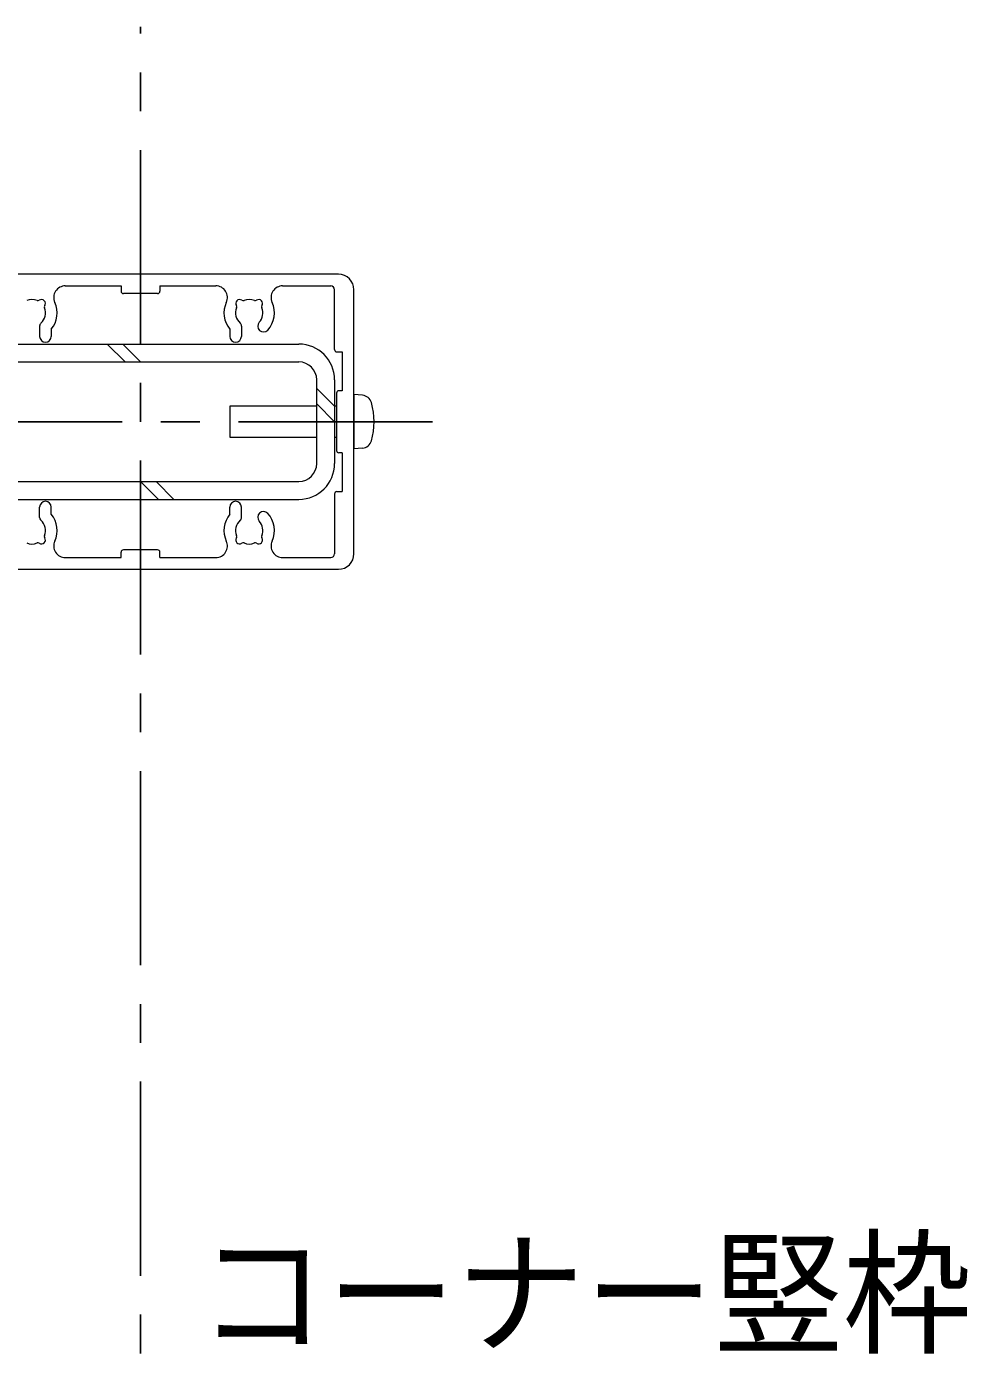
# Model space of a CAD drawing. Units: millimetres, scale not verified. Extents: x -1050 to 1050, y -742 to 742.
# Drawn here: x -166.6 to -45.4, y -223.1 to -50.9 of the extents above; entities that cross this region are included whole.
import ezdxf
from ezdxf.enums import TextEntityAlignment as Align

# ---------------------------------------------------------------- set-up
doc = ezdxf.new("R2010")
doc.units = ezdxf.units.MM
doc.header["$LTSCALE"] = 5
doc.linetypes.add('CHAIN1', pattern=[8, 5, -1, 1, -1])
doc.layers.add('0-0_通り芯', color=7, linetype='Continuous')
for name, color, linetype, lineweight in [('0-9_文字', 3, 'Continuous', 20), ('0-A_支柱', 6, 'Continuous', 20), ('0-B_足元', 4, 'Continuous', 20)]:
    doc.layers.add(name, color=color, linetype=linetype, lineweight=lineweight)
doc.styles.add('ＭＳ ゴシック', font='')
doc.styles.get('ＭＳ ゴシック').set_extended_font_data('MS Gothic')

msp = doc.modelspace()

# ---------------------------------------------------------------- linework, layer by layer
at = {"layer": '0-0_通り芯', "linetype": 'CHAIN1'}
for p, q in [((-151.98, -411.793), (-151.98, -50.914)), ((-114.348, -101.793), (-277.5, -101.793))]:
    msp.add_line(p, q, dxfattribs=at)
at = {"layer": '0-0_通り芯'}
msp.add_line((-124.48, -98.293), (-124.48, -105.293), dxfattribs=at)
at = {"layer": '0-A_支柱'}
for p, q in [((-126.48, -82.793), (-168.88, -82.793)), ((-161.672, -84.293), (-154.48, -84.293)), ((-154.48, -84.293), (-154.48, -84.993)), ((-149.48, -84.293), (-149.48, -84.993)), ((-149.48, -84.293), (-142.288, -84.293)), ((-133.672, -84.293), (-127.48, -84.293)), ((-149.78, -85.293), (-154.18, -85.293)), ((-126.98, -92.493), (-126.98, -84.793)), ((-124.48, -118.793), (-124.48, -84.793)), ((-164.98, -89.47), (-164.98, -90.793)), ((-138.98, -89.47), (-138.98, -90.793)), ((-163.48, -89.87), (-163.48, -90.793)), ((-140.48, -89.87), (-140.48, -90.793)), ((-126.73, -98.093), (-126.73, -105.493)), ((-125.98, -97.793), (-126.43, -97.793)), ((-140.48, -99.793), (-140.48, -103.793)), ((-129.28, -99.793), (-140.48, -99.793)), ((-126.73, -99.793), (-126.98, -99.793)), ((-123.361, -98.391), (-124.48, -98.293)), ((-140.48, -103.793), (-129.28, -103.793)), ((-126.98, -103.793), (-126.73, -103.793)), ((-125.98, -105.793), (-126.43, -105.793)), ((-125.98, -105.793), (-125.98, -110.793)), ((-123.361, -105.195), (-124.48, -105.293)), ((-126.98, -111.093), (-126.98, -118.793)), ((-126.68, -110.793), (-125.98, -110.793)), ((-164.98, -114.116), (-164.98, -112.793)), ((-163.48, -113.716), (-163.48, -112.793)), ((-140.48, -113.716), (-140.48, -112.793)), ((-138.98, -114.116), (-138.98, -112.793)), ((-154.48, -119.293), (-154.48, -118.593)), ((-149.78, -118.293), (-154.18, -118.293)), ((-149.48, -119.293), (-149.48, -118.593)), ((-161.672, -119.293), (-154.48, -119.293)), ((-149.48, -119.293), (-142.288, -119.293)), ((-133.672, -119.293), (-127.48, -119.293)), ((-168.88, -120.793), (-126.48, -120.793))]:
    msp.add_line(p, q, dxfattribs=at)
msp.add_lwpolyline([(-126.68, -92.793), (-125.98, -92.793), (-125.98, -97.793)], dxfattribs=at)
for centre, radius, start, end in [((-161.672, -85.793), 1.5, 90, 204.90106), ((-142.288, -85.793), 1.5, 335.09894, 90), ((-133.672, -85.793), 1.5, 90, 204.90106), ((-127.48, -84.793), 0.5, 0, 90), ((-126.48, -84.793), 2, 0, 90), ((-165.98, -87.793), 1.75, 67.5799, 112.4201), ((-164.743, -86.555), 0.5, 325.28656, 124.71344), ((-154.18, -84.993), 0.3, 180, 270), ((-149.78, -84.993), 0.3, 270, 360), ((-139.217, -86.555), 0.5, 55.28656, 214.71344), ((-137.98, -87.793), 1.75, 67.5799, 112.4201), ((-136.743, -86.555), 0.5, 325.28656, 124.71344), ((-165.198, -85.898), 0.3, 247.5799, 304.71344), ((-165.98, -87.793), 1.75, 311.81031, 22.4201), ((-164.085, -87.011), 0.3, 145.28656, 202.4201), ((-165.98, -87.793), 3.25, 320.28486, 24.90106), ((-137.98, -87.793), 3.25, 155.09894, 219.71514), ((-137.98, -87.793), 1.75, 157.5799, 228.18969), ((-139.875, -87.011), 0.3, 337.5799, 34.71344), ((-138.762, -85.898), 0.3, 235.28656, 292.4201), ((-137.198, -85.898), 0.3, 247.5799, 304.71344), ((-137.98, -87.793), 1.75, 317.4576, 22.4201), ((-136.085, -87.011), 0.3, 145.28656, 202.4201), ((-137.98, -87.793), 3.25, 317.4576, 24.90106), ((-164.48, -89.47), 0.5, 131.81031, 180), ((-139.48, -89.47), 0.5, 0, 48.18969), ((-136.138, -89.483), 0.75, 137.4576, 317.4576), ((-164.23, -90.793), 0.75, 180, 360), ((-139.73, -90.793), 0.75, 180, 360), ((-126.68, -92.493), 0.3, 180, 270), ((-126.43, -98.093), 0.3, 90, 180), ((-123.474, -99.686), 1.3, 15.88085, 85), ((-130.88, -101.793), 9, 344.11915, 15.88085), ((-123.474, -103.9), 1.3, 275, 344.11915), ((-126.43, -105.493), 0.3, 180, 270), ((-126.68, -111.093), 0.3, 90, 180), ((-164.23, -112.793), 0.75, 0, 180), ((-139.73, -112.793), 0.75, 0, 180), ((-136.138, -114.103), 0.75, 42.5424, 222.5424), ((-137.98, -115.793), 3.25, 335.09894, 42.5424), ((-164.48, -114.116), 0.5, 180, 228.18969), ((-165.98, -115.793), 1.75, 337.5799, 48.18969), ((-165.98, -115.793), 3.25, 335.09894, 39.71514), ((-137.98, -115.793), 3.25, 140.28486, 204.90106), ((-137.98, -115.793), 1.75, 131.81031, 202.4201), ((-139.48, -114.116), 0.5, 311.81031, 360), ((-137.98, -115.793), 1.75, 337.5799, 42.5424), ((-164.743, -117.03), 0.5, 235.28656, 34.71344), ((-164.085, -116.575), 0.3, 157.5799, 214.71344), ((-139.217, -117.03), 0.5, 145.28656, 304.71344), ((-139.875, -116.575), 0.3, 325.28656, 22.4201), ((-136.743, -117.03), 0.5, 235.28656, 34.71344), ((-136.085, -116.575), 0.3, 157.5799, 214.71344), ((-165.98, -115.793), 1.75, 247.5799, 292.4201), ((-165.198, -117.688), 0.3, 55.28656, 112.4201), ((-161.672, -117.793), 1.5, 155.09894, 270), ((-154.18, -118.593), 0.3, 90, 180), ((-149.78, -118.593), 0.3, 0, 90), ((-142.288, -117.793), 1.5, 270, 24.90106), ((-138.762, -117.688), 0.3, 67.5799, 124.71344), ((-137.98, -115.793), 1.75, 247.5799, 292.4201), ((-137.198, -117.688), 0.3, 55.28656, 112.4201), ((-133.672, -117.793), 1.5, 155.09894, 270), ((-127.48, -118.793), 0.5, 270, 360), ((-126.48, -118.793), 2, 270, 360)]:
    msp.add_arc(centre, radius, start, end, dxfattribs=at)
at = {"layer": '0-B_足元'}
for p, q in [((-172.38, -91.793), (-131.58, -91.793)), ((-153.98, -94.093), (-156.28, -91.793)), ((-151.98, -94.093), (-154.28, -91.793)), ((-172.38, -94.093), (-131.58, -94.093)), ((-129.28, -107.193), (-129.28, -96.393)), ((-126.98, -96.393), (-126.98, -107.193)), ((-126.98, -99.793), (-129.28, -97.493)), ((-126.98, -101.793), (-129.28, -99.493)), ((-172.38, -109.493), (-131.58, -109.493)), ((-149.68, -111.793), (-151.98, -109.493)), ((-147.68, -111.793), (-149.98, -109.493)), ((-172.38, -111.793), (-131.58, -111.793))]:
    msp.add_line(p, q, dxfattribs=at)
for centre, radius, start, end in [((-131.58, -96.393), 4.6, 0, 90), ((-131.58, -96.393), 2.3, 0, 90), ((-131.58, -107.193), 2.3, 270, 360), ((-131.58, -107.193), 4.6, 270, 360)]:
    msp.add_arc(centre, radius, start, end, dxfattribs=at)

# ---------------------------------------------------------------- texts
at = {"layer": '0-9_文字', "style": 'ＭＳ ゴシック', "width": 0.95}
msp.add_text('コーナー竪枠', height=12.83, dxfattribs=at).set_placement((-144.618, -224.293), align=Align.BOTTOM_LEFT)

doc.saveas('drawing.dxf')
